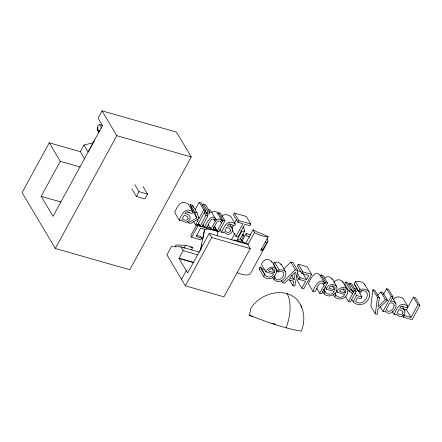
<?xml version="1.0" encoding="UTF-8"?>
<svg xmlns="http://www.w3.org/2000/svg" width="442" height="442" viewBox="0 0 442 442"><rect width="100%" height="100%" fill="white"/><g stroke="black" fill="none" stroke-linecap="round" stroke-linejoin="round"><path stroke-width="0.66" d="M250.371 235.022L246.31 233.315L246.194 235.719A11.011 4.017 28.6 0 1 249.73 237.05M387.43 300.184L385.424 299.61L378.054 306.72L379.391 297.886L374.86 290.267L372.921 289.714L370.832 306.162L375.363 313.781L377.352 314.35L377.822 309.289L387.43 300.184L382.905 292.565L380.893 291.991L377.451 295.311M375.363 313.781L377.451 297.333L372.921 289.714M283.659 269.277L290.77 262.089L293.184 262.78L297.715 270.399L294.853 286.178L292.875 285.615L289.388 279.753M294.068 279.432L295.494 272.018L289.521 278.134L294.068 279.432L291.632 275.333M292.875 285.615L293.726 281.222L288.09 279.609L284.565 283.239L282.493 282.648L281.101 280.305M200.32 250.719L204.491 229.321M200.773 249.697L201.292 247.023M201.552 245.686L201.817 244.349M202.861 238.995L203.513 235.652M203.773 234.315L204.685 229.63A6.868 1.039 11 0 1 204.762 229.1M213.326 229.459L213.812 226.956M216.436 229.508A6.868 1.039 11 0 1 215.016 229.398L215.464 227.111M217.193 235.945L218.193 230.823M175.375 247.034L175.817 245.017L185.297 245.244L192.43 247.282L191.839 249.973M185.297 245.244L184.706 247.934L183.353 247.901M274.355 272.708L274.609 270.305C273.388 267.675 269.388 268.504 268.498 271.034L274.355 272.708L271.913 268.603M334.771 289.974L335.03 287.571C333.804 284.941 329.804 285.77 328.92 288.3L334.771 289.974L332.334 285.869M345.445 293.024L345.705 290.621C344.478 287.996 340.478 288.825 339.594 291.35L345.445 293.024L343.009 288.924M249.15 315.273L250.255 311.837A2.729 1.332 -74.1 0 0 250.161 309.35C259.089 293.56 284.051 285.858 297.626 300.19C304.411 308.842 305.577 321.107 301.3 331.141C283.405 328.168 266.106 321.666 249.15 315.273L253.089 316.4M49.255 142.799L22.1 192.602L55.322 248.492L129.782 269.769L191.281 156.976L176.513 132.13L102.047 110.848L98.069 118.147L102.5 125.594L53.04 216.315L41.172 196.342L60.261 161.324L49.255 142.799L80.367 151.694L84.682 158.949M80.367 151.694L83.991 145.042L93.295 142.744M98.975 130.926L98.362 132.053L98.781 132.175L97.478 129.976L97.82 129.346L97.113 129.147L98.036 127.451M94.759 139.91L88.151 152.037L83.991 145.042M55.322 248.492L116.815 135.694L102.047 110.848M143.031 186.518L147.545 194.104L144.932 198.894L136.407 196.463L139.02 191.668L134.86 184.662M179.275 220.21C181.761 213.928 185.507 206.436 192.922 211.922C192.198 216.514 186.701 208.42 184.988 213.646C195.955 214.862 186.728 227.624 181.75 219.591L181.126 220.735L179.275 220.21L174.745 212.591C177.231 206.309 180.977 198.817 188.397 204.303L192.922 211.922M195.044 209.845L199.198 202.232L201.06 202.762L205.591 210.381L197.408 225.387L195.546 224.856L193.452 221.343M202.342 205.939L203.364 204.055L205.486 204.663L210.011 212.282L208.989 214.16L206.867 213.558L205.127 210.624M195.546 224.856L197.999 220.354L197.646 219.447L190.684 223.47L188.237 222.768L187.541 221.597M198.237 217.464L198.939 218.635L203.729 209.851L199.198 202.232M196.773 224.663L190.74 235.73L191.662 237.277L200.812 239.89L201.79 238.089L200.867 236.542L196.441 235.277M247.785 244.387L209.232 233.365L187.64 272.968L178.971 258.382L183.176 250.675L180.894 246.84L171.413 246.619L166.938 254.824L185.369 285.825L223.928 296.847L250.26 248.548L247.398 243.73L233.923 239.879L234.31 240.536M191.662 237.277L198.01 225.63L197.397 224.597M206.867 213.558L207.895 211.674L203.364 204.055M204.74 210.652L207.878 215.928L202 226.702L200.138 226.171L206.016 215.398L204.27 212.464M218.558 212.657L220.42 213.188L224.95 220.807L219.077 231.58L217.215 231.05L221.597 223.006C217.945 216.05 214.282 227.906 212.795 229.785L210.933 229.254L215.342 221.254C211.712 214.221 207.989 226.077 206.519 227.995L204.657 227.459C205.552 224.066 212.497 211.243 216.315 220.144C218.088 218.182 221.796 218.751 222.436 221.47L223.088 220.276L218.558 212.657L217.906 213.851L222.436 221.47M181.518 279.344L186.259 270.642M185.369 285.825L211.701 237.531L209.232 233.365M221.691 232.326C224.177 226.05 227.923 218.558 235.337 224.044C234.614 228.636 229.116 220.541 227.403 225.768C238.371 226.984 229.144 239.746 224.166 231.713L223.542 232.857L221.691 232.326L219.945 229.398M234.359 213.027L233.431 214.724L237.962 222.343L242.912 223.757L236.011 236.42L237.967 236.984L244.874 224.315L249.824 225.735L250.752 224.033L246.222 216.414L234.359 213.027L238.89 220.646L250.752 224.033M231.807 228.199L233.453 225.182M234.437 223.376L236.741 219.155M237.962 222.343L238.89 220.646M231.442 239.884L235.017 233.326M239.923 241.995A16.404 5.984 28.6 0 1 237.343 239.531L241.63 231.669L244.664 230.984L244.089 229.58L244.188 228.453L242.768 226.95M237.343 239.531L240.376 238.846L244.664 230.984M240.962 240.652L243.918 235.232L242.199 234.199M242.039 241.144L246.31 233.315M245.509 243.697L253.1 229.768A11.011 4.017 28.6 0 0 260.642 233.326L268.211 236.685L260.62 250.614L262.692 250.089L266.526 243.05A16.404 5.984 28.6 0 0 267.355 238.73M247.791 244.78L254.393 232.669L253.1 229.768M267.692 241.923L250.597 273.278A16.404 5.984 28.6 0 1 237.365 272.742M260.321 266.946L264.846 274.565C266.648 278.101 272.156 277.786 273.592 274.095L265.929 271.907L261.399 264.288C262.548 261.692 264.935 259.084 268.029 259.476C273.007 260.349 274.996 266.858 276.582 270.94C276.686 277.366 268.161 281.598 263.659 276.51L259.134 268.891C260.123 264.283 262.139 270.731 264.968 269.487M265.929 271.907C267.139 267.758 273.079 265.073 276.035 269.018M263.659 276.51L264.741 274.532L260.211 266.913M274.09 275.731C277.747 288.239 291.328 268.57 278.14 271.974L273.504 264.322L274.615 262.288C281.013 260.587 283.399 268.261 285.786 272.543C286.427 275.548 284.477 278.521 282.228 280.35A5.1 4.044 -30.7 0 1 278.996 281.532C276.106 281.792 273.488 279.825 272.521 277.151M273.913 279.493L275.023 277.46L274.327 276.289M285.394 271.708L283.891 270.416L280.968 269.758L279.14 269.907L278.14 271.974M298.604 278.261L297.35 280.571L301.875 288.19L303.836 288.748L311.665 274.388L307.14 266.769L298.317 264.244L297.389 265.94L301.919 273.559L308.781 275.521L306.571 279.576L299.996 277.698L297.212 273.007M301.919 273.559L302.842 271.863L298.317 264.244M301.875 288.19L305.649 281.272L299.074 279.394L299.996 277.698M321.119 274.907L325.643 282.526L324.992 283.725L320.467 276.106L321.119 274.907L322.98 275.438L327.505 283.062L321.632 293.831L319.77 293.3L316.638 288.024M319.77 293.3L324.157 285.256L323.229 283.908A3.785 3 -30.7 0 0 321.34 283.002C317.4 283.576 317.168 289.499 314.798 291.88L312.936 291.35C314.146 287.582 320.328 275.725 324.992 283.725M323.876 289.482C324.903 294.228 331.854 296.438 334.014 291.361L326.351 289.173C327.312 283.377 337.821 282.427 336.909 289.311C336.185 296.621 325.163 298.648 322.688 291.433M324.08 293.775L325.157 291.797L323.765 289.455M334.898 293.123C336.058 297.643 342.743 299.151 344.688 294.416L337.025 292.223C337.986 286.427 348.495 285.477 347.583 292.361C346.859 299.676 335.837 301.698 333.362 294.483M334.754 296.825L335.837 294.847L334.787 293.09M349.777 283.101L351.639 283.631L356.169 291.25L350.296 302.024L348.434 301.494L352.6 293.842L351.097 292.046L349.241 291.521L344.716 283.902L345.743 282.013C350.213 283.101 350.451 289.521 353.434 292.317L354.307 290.72L349.777 283.101L348.904 284.698M349.241 291.521L350.274 289.632L345.743 282.013M354.396 288.521L357.368 289.372L361.899 296.991L360.981 298.67L357.578 297.693L355.55 301.405C365.556 309.074 374.518 286.101 358.711 291.621L354.186 284.002L355.44 281.698C358.556 281.151 362.352 281.432 364.412 284.14C366.893 288.466 372.048 293.681 368.446 298.897C365.744 306.079 354.561 306.726 351.738 299.389M353.13 301.731L356.55 295.46L355.158 293.118M358.711 291.621L359.97 289.317C363.086 288.77 366.882 289.051 368.943 291.759M383.347 294.737L386.617 288.731L388.479 289.267L393.01 296.886L390.463 301.554A5.989 4.746 -30.7 0 1 394.468 301.969C398.275 304.864 394.855 310.511 391.722 312.549A4.232 3.354 -30.7 0 1 388.888 313.29L387.037 312.754L385.424 310.792L384.827 311.892L382.965 311.361L380.175 306.671M382.965 311.361L391.148 296.35L386.617 288.731M394.093 314.538C396.579 308.262 400.33 300.77 407.745 306.256C407.021 310.848 401.524 302.753 399.811 307.98C410.778 309.196 401.546 321.958 396.573 313.919L395.949 315.069L394.093 314.538L392.352 311.61M413.408 297.134L417.939 304.753L411.032 317.417L406.507 309.798L413.408 297.134L415.369 297.698L419.9 305.317L412.071 319.677L403.524 317.234L402.48 315.478M403.524 317.234L404.447 315.538L403.75 314.367M361.91 290.637L360.186 293.063M393.584 299.554C395.325 295.665 400.391 296.565 403.214 298.637L407.745 306.256M333.76 282.449C334.964 280.758 336.997 279.526 339.124 279.792C343.893 280.267 344.473 286.372 347.13 289.333M221.762 216.425C223.939 213.414 228.221 214.724 230.812 216.425L235.337 224.044M282.493 282.648L295.3 269.708L297.715 270.399M276.703 271.222L277.344 270.603M216.315 220.144L211.784 212.525C213.558 210.563 217.265 211.132 217.906 213.851M324.699 277.764C330.743 273.604 334.384 282.084 336.45 286.283M187.712 212.911L189.425 211.956M188.237 222.768L196.812 217.972L194.723 212.171L190.193 204.552L192.513 205.215L197.044 212.834L198.939 218.635M102.737 125.473L99.577 124.567L98.406 125.02L97.522 126.65L97.864 130.605L99.886 131.335M97.113 129.147L98.146 128.887M215.016 229.398L216.32 229.31L217.121 230.658M207.994 209.547L210.254 210.077L211.784 212.525M190.403 247.233L192.43 247.282M350.274 289.632L352.329 290.571L353.434 292.317M116.815 135.694L191.281 156.976M97.864 130.605L99.4 131.042M60.261 161.324L80.124 166.999M203.729 209.851L205.591 210.381M139.02 191.668L147.545 194.104M207.895 211.674L210.011 212.282M194.723 212.171L197.044 212.834M206.016 215.398L207.878 215.928M223.088 220.276L224.95 220.807M197.74 224.265L199.679 224.818M202.27 225.558L204.21 226.111M206.801 226.851L210.685 227.962M213.271 228.702L216.508 229.625M198.01 225.63L217.431 231.177M206.408 229.735L200.668 228.089L196.099 236.464L201.79 238.089M211.701 237.531L250.26 248.548M354.186 284.002L358.534 291.085M41.172 196.342L60.941 201.994M391.148 296.35L393.01 296.886M302.842 271.863L311.665 274.388M417.939 304.753L419.9 305.317M297.438 270.642L301.389 271.769M325.643 282.526L327.505 283.062M354.307 290.72L356.169 291.25M377.451 297.333L379.391 297.886M356.55 295.46L361.899 296.991M403.214 308.859L406.507 309.798M180.894 246.84L199.502 252.161M183.176 250.675L197.696 254.824M404.447 315.538L411.032 317.417M179.358 258.371L193.082 262.294M178.971 258.382L194.126 262.714M271.94 323.235L275.808 324.34M259.134 268.891L259.774 269.432M265.089 241.581L266.526 243.05M261.255 248.619L262.692 250.089M286.808 293.471L287.107 293.825A30.332 14.796 -74.1 0 1 286.123 327.765M402.126 306.317L404.916 311.002M392.236 297.361L395.717 303.218M380.893 291.991L385.424 299.61M355.44 281.698L359.97 289.317M351.904 292.67L352.6 293.842M345.296 296.217L348.434 301.494M335.981 290.466L337.025 292.223M323.113 283.499L324.157 285.256M324.958 286.83L326.351 289.173M302.742 273.128L306.571 279.576M312.936 291.35L308.411 283.731C309.621 279.963 315.803 268.106 320.467 276.106M290.77 262.089L295.3 269.708M296.632 275.289L299.074 279.394M274.615 262.288L279.14 269.907M229.724 224.105L232.509 228.79M232.177 229.973L236.011 236.42M220.552 221.249L221.597 223.006M213.95 218.906L215.342 221.254M214.425 226.359L217.215 231.05M208.149 224.569L210.933 229.254M202.911 224.53L204.657 227.459M196.812 217.972L192.287 210.353L190.193 204.552M197.303 219.182L197.999 220.354M198.397 223.238L200.138 226.171M99.577 124.567L101.688 128.114M131.898 188.872L136.407 196.463M364.412 284.14L364.965 285.267M280.863 264.089L281.256 264.924M342.6 281.714L342.992 282.615M331.925 278.664L332.312 279.565M271.504 261.399L271.896 262.299M192.513 205.215L193.143 207.149M300.93 305.416L301.383 307.345M268.211 236.685A16.404 5.984 28.6 0 1 254.393 232.669M241.63 231.669A16.404 5.984 28.6 0 1 240.818 230.707M244.934 243.304A11.011 4.017 28.6 0 1 240.376 238.846M242.028 235.172A11.011 4.017 28.6 0 1 243.918 235.232M206.574 228.973A6.868 1.039 11 0 1 213.956 230.177A6.868 1.039 11 0 1 217.978 231.934M394.109 305.544C394.176 309.428 388.595 314.08 386.258 309.267L389.645 303.057C391.408 302.665 394.325 303.195 394.109 305.544M188.198 218.171C187.684 221.199 183.314 220.768 182.574 218.083L184.203 215.094L187.275 216.486L188.198 218.171M230.613 230.293C230.1 233.321 225.729 232.89 224.989 230.205L226.619 227.216L229.691 228.608L230.613 230.293M403.021 312.505C402.507 315.527 398.137 315.102 397.391 312.417L399.021 309.428L402.098 310.82L403.021 312.505"/></g></svg>
